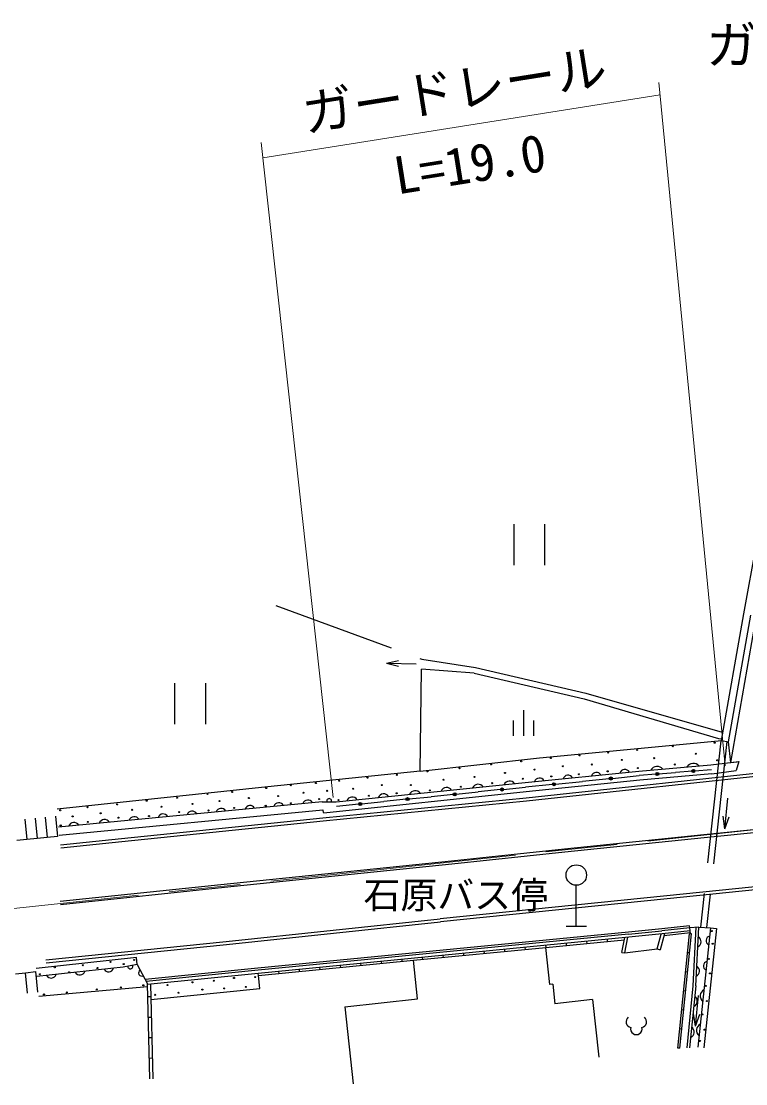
# Model space of a CAD drawing. Units: millimetres, scale not verified. Extents: x 40000 to 680000, y 20000 to 380000.
# Drawn here: x 191712 to 227074, y 281836 to 333703 of the extents above; entities that cross this region are included whole.
import ezdxf
from ezdxf.enums import TextEntityAlignment as Align

# ---------------------------------------------------------------- set-up
doc = ezdxf.new("R2010")
doc.units = ezdxf.units.MM
doc.header["$LTSCALE"] = 1000
doc.linetypes.add('CHAIN', pattern=[18.5, 12, -1.5, 3.5, -1.5])
doc.linetypes.add('DASHED', pattern=[7.5, 6, -1.5])
for name, color, linetype, lineweight in [('M-BGD', 7, 'Continuous', 25), ('M-BGD-EXST', 7, 'Continuous', 25), ('M-BMK', 2, 'CHAIN', 13), ('M-STR-HTXT', 7, 'Continuous', 13), ('M-STR-STRC', 7, 'Continuous', 25)]:
    doc.layers.add(name, color=color, linetype=linetype, lineweight=lineweight)
doc.layers.add('M-BMK-HTXT', color=7, linetype='Continuous')
doc.styles.add('ＭＳ ゴシック', font='')
doc.styles.get('ＭＳ ゴシック').set_extended_font_data('MS Gothic')

msp = doc.modelspace()

# ---------------------------------------------------------------- linework, layer by layer
at = {"layer": 'M-BGD'}
for p, q in [((226979, 304778), (228780, 314698)), ((225887, 298586), (226979, 304778)), ((226231, 298525), (227324, 304717)), ((226350, 297519), (227596, 304674)), ((209543, 302371), (210127, 302504)), ((211260, 302569), (213880, 302163)), ((209543, 302371), (210121, 302214)), ((209543, 302371), (210995, 302341)), ((213812, 301871), (211253, 302079)), ((213880, 302163), (219269, 300910)), ((219269, 300910), (225814, 299035)), ((225959, 298997), (225811, 299022)), ((217007, 297738), (225732, 298571)), ((225732, 298571), (225887, 298586)), ((225898, 298652), (225750, 298678)), ((225887, 298586), (226231, 298525)), ((226350, 297519), (226231, 298525)), ((211179, 297100), (217007, 297738)), ((221857, 297097), (225378, 297405)), ((225378, 297405), (226737, 297564)), ((226350, 297519), (226661, 297555)), ((226737, 297564), (226600, 297121)), ((211179, 297100), (203751, 296328)), ((216305, 296538), (221857, 297097)), ((220411, 296728), (219102, 296596)), ((220568, 296744), (221877, 296876)), ((222708, 296948), (221877, 296876)), ((222807, 296957), (223638, 297030)), ((224468, 297102), (223638, 297030)), ((224567, 297111), (225398, 297184)), ((225424, 296957), (226600, 297121)), ((203751, 296328), (193463, 295232)), ((207084, 295599), (216305, 296538)), ((215109, 296193), (214022, 296082)), ((215240, 296206), (216327, 296317)), ((217636, 296449), (216327, 296317)), ((217793, 296465), (219102, 296596)), ((210499, 295724), (209412, 295613)), ((210629, 295737), (211717, 295848)), ((212804, 295958), (211717, 295848)), ((212935, 295972), (214022, 296082)), ((226059, 294284), (226198, 295778)), ((206396, 295605), (193525, 294366)), ((193563, 293968), (206435, 295207)), ((206396, 295605), (207084, 295599)), ((206478, 295044), (206435, 295207)), ((208194, 295489), (207107, 295378)), ((208324, 295502), (209412, 295613)), ((191891, 294756), (191989, 293761)), ((192386, 294805), (192484, 293810)), ((192881, 294854), (192979, 293858)), ((193376, 294902), (193474, 293907)), ((226059, 294284), (225965, 294895)), ((226059, 294284), (226264, 294868)), ((191989, 293761), (191494, 293712)), ((192484, 293810), (191989, 293761)), ((192979, 293858), (192484, 293810)), ((193474, 293907), (192979, 293858)), ((224342, 289452), (222986, 289297)), ((224342, 289452), (224330, 289551)), ((224781, 289481), (224342, 289452)), ((224375, 289154), (224342, 289452)), ((224633, 286614), (224781, 289481)), ((225351, 289447), (224730, 283624)), ((224781, 289481), (225351, 289447)), ((225649, 289416), (225029, 283592)), ((225351, 289447), (225649, 289416)), ((221357, 289137), (203269, 287374)), ((221031, 288250), (221171, 288969)), ((221178, 288221), (221327, 288984)), ((221357, 289137), (222986, 289297)), ((222759, 288415), (222946, 289143)), ((223105, 289160), (222905, 288378)), ((224370, 289203), (223079, 289056)), ((223766, 283578), (224329, 289159)), ((223865, 283568), (224428, 289149)), ((224428, 289149), (224329, 289159)), ((210852, 287862), (217317, 288492)), ((215322, 288298), (215312, 288397)), ((216325, 288396), (216315, 288495)), ((217317, 288492), (221151, 288866)), ((217327, 288493), (217317, 288593)), ((217513, 286681), (217317, 288492)), ((218329, 288591), (218320, 288691)), ((219332, 288689), (219322, 288788)), ((220334, 288786), (220325, 288886)), ((221178, 288221), (222759, 288415)), ((222759, 288415), (222905, 288378)), ((197338, 287993), (192436, 287470)), ((197374, 287659), (197338, 287993)), ((203293, 287125), (210852, 287862)), ((210310, 287809), (210300, 287909)), ((211057, 285980), (210852, 287862)), ((211312, 287907), (211303, 288006)), ((212315, 288005), (212305, 288104)), ((213317, 288102), (213307, 288202)), ((214320, 288200), (214310, 288300)), ((221031, 288250), (221178, 288221)), ((224335, 288219), (224235, 288229)), ((196689, 287522), (192478, 287072)), ((197374, 287659), (196689, 287522)), ((197374, 287659), (197867, 286716)), ((203259, 287473), (197760, 286921)), ((203269, 287374), (197810, 286825)), ((205298, 287320), (205288, 287420)), ((206300, 287418), (206290, 287518)), ((207303, 287516), (207293, 287615)), ((208305, 287614), (208295, 287713)), ((209307, 287711), (209298, 287811)), ((191424, 287206), (191922, 287257)), ((191922, 287257), (192420, 287308)), ((192024, 286262), (191922, 287257)), ((192522, 286313), (192420, 287308)), ((203283, 287225), (197868, 286681)), ((203293, 287125), (203283, 287225)), ((203356, 286481), (203293, 287125)), ((204295, 287223), (204286, 287322)), ((224241, 287289), (224141, 287299)), ((192564, 286110), (197871, 286578)), ((197985, 282075), (197867, 286716)), ((198018, 286696), (198135, 282079)), ((198037, 285947), (203356, 286481)), ((217661, 286697), (217513, 286681)), ((217661, 286697), (217764, 285744)), ((224147, 286359), (224047, 286369)), ((224633, 286614), (224332, 283584)), ((198033, 286078), (197884, 286074)), ((207499, 285593), (211057, 285980)), ((219592, 285943), (217764, 285744)), ((219592, 285943), (219896, 283137)), ((224626, 284648), (224763, 286142)), ((207499, 285593), (207907, 281836)), ((224053, 285429), (223953, 285439)), ((198059, 285078), (197909, 285074)), ((224626, 284648), (224531, 285260)), ((224626, 284648), (224830, 285232)), ((223959, 284499), (223859, 284509)), ((198084, 284078), (197934, 284075)), ((223865, 283568), (223766, 283578)), ((198109, 283079), (197959, 283075))]:
    msp.add_line(p, q, dxfattribs=at)
at = {"layer": 'M-BGD', "linetype": 'DASHED'}
for p, q in [((204132, 305182), (211260, 302569)), ((211179, 297100), (211253, 302079)), ((225853, 298583), (224864, 289476)), ((226150, 298539), (225164, 289458))]:
    msp.add_line(p, q, dxfattribs=at)
at = {"layer": 'M-BGD'}
for points in [[(213812, 301871), (219195, 300619), (225752, 298685)], [(225424, 296957), (221899, 296649), (216350, 296090), (206478, 295044)], [(224330, 289551), (222975, 289397), (221347, 289237), (203259, 287473)], [(224213, 283595), (224513, 286623), (224661, 289487)], [(224359, 289303), (223001, 289148), (221372, 288988), (203283, 287225)]]:
    msp.add_lwpolyline(points, dxfattribs=at)
for centre, radius in [((223519, 298313), 25), ((225557, 298482), 25), ((217562, 297733), 25), ((218965, 297862), 25), ((220359, 298001), 25), ((221772, 298130), 25), ((222598, 297729), 25), ((224634, 297943), 25), ((213099, 297240), 25), ((214645, 297427), 25), ((216118, 297575), 25), ((216765, 297172), 25), ((218151, 297333), 25), ((219562, 297420), 25), ((221022, 297644), 25), ((221812, 297247), 25), ((223619, 297420), 25), ((225682, 297625), 25), ((208607, 296778), 25), ((210040, 296916), 25), ((211535, 297084), 25), ((212325, 296676), 25), ((213829, 296816), 25), ((215325, 297012), 25), ((216190, 296724), 25), ((217584, 296839), 25), ((218932, 296945), 25), ((220335, 297088), 25), ((220490, 296736), 75), ((220490, 296736), 49.5), ((220490, 296736), 24.5), ((222757, 296953), 75), ((222757, 296953), 49.5), ((222757, 296953), 24.5), ((224518, 297107), 75), ((224518, 297107), 49.5), ((224518, 297107), 24.5), ((203670, 296273), 25), ((204871, 296405), 25), ((206093, 296516), 25), ((206649, 296135), 25), ((207233, 296629), 25), ((207914, 296234), 25), ((209309, 296413), 25), ((210728, 296417), 25), ((211649, 296155), 25), ((213172, 296332), 25), ((214694, 296509), 25), ((215174, 296200), 75), ((215174, 296200), 49.5), ((215174, 296200), 24.5), ((217715, 296457), 75), ((217715, 296457), 49.5), ((217715, 296457), 24.5), ((197834, 295651), 25), ((199318, 295798), 25), ((200803, 295986), 25), ((201394, 295633), 25), ((202003, 296078), 25), ((202825, 295784), 25), ((204246, 295880), 25), ((205484, 296044), 25), ((206248, 295729), 25), ((207200, 295686), 25), ((208678, 295892), 25), ((210035, 296016), 25), ((210564, 295730), 75), ((210564, 295730), 49.5), ((210564, 295730), 24.5), ((212869, 295965), 75), ((212869, 295965), 49.5), ((212869, 295965), 24.5), ((193613, 295184), 25), ((194946, 295334), 25), ((196400, 295472), 25), ((197129, 295207), 25), ((198551, 295358), 25), ((199426, 295097), 25), ((200064, 295499), 25), ((200846, 295175), 25), ((202103, 295301), 25), ((203643, 295405), 25), ((204872, 295531), 25), ((208259, 295496), 75), ((208259, 295496), 49.5), ((208259, 295496), 24.5), ((194221, 294887), 25), ((194959, 294619), 25), ((195588, 295039), 25), ((196454, 294824), 25), ((197948, 294901), 25), ((193637, 294448), 25), ((225416, 289292), 25), ((225461, 288669), 25), ((197221, 287879), 25), ((225274, 287930), 25), ((193346, 287520), 25), ((194718, 287624), 25), ((195433, 287486), 25), ((196071, 287782), 25), ((196712, 287677), 25), ((192624, 287183), 25), ((194049, 287276), 25), ((201107, 286862), 25), ((202096, 286999), 25), ((203134, 287043), 25), ((225329, 287221), 25), ((193935, 286295), 25), ((195403, 286441), 25), ((196569, 286540), 25), ((197670, 286640), 25), ((198856, 286654), 25), ((199389, 286280), 25), ((200069, 286787), 25), ((200551, 286434), 25), ((201620, 286488), 25), ((202668, 286563), 25), ((225122, 286613), 25), ((192821, 286195), 25), ((198248, 286176), 25), ((225176, 285871), 25), ((224969, 285219), 25), ((225056, 284476), 25), ((224839, 283924), 25)]:
    msp.add_circle(centre, radius, dxfattribs=at)
for centre, radius, start, end in [((222756, 296960), 364, 41.036, 148.9677), ((224517, 297114), 364, 41.0355, 148.9683), ((217009, 296503), 255, 30.0908, 161.4032), ((218397, 296643), 255, 30.0891, 161.4037), ((219785, 296783), 255, 30.0893, 161.4035), ((221173, 296922), 255, 30.0891, 161.4037), ((212477, 296002), 296, 35.3597, 156.2673), ((214014, 296158), 296, 35.3603, 156.2656), ((215551, 296315), 296, 35.36, 156.2669), ((205701, 295426), 261, 30.7233, 160.2768), ((206741, 295634), 119, 344.2452, 194.7313), ((207867, 295532), 296, 35.36, 156.2669), ((209404, 295689), 296, 35.3617, 156.2653), ((210941, 295845), 296, 35.3595, 156.2675), ((200052, 294883), 261, 30.7216, 160.2785), ((201464, 295019), 261, 30.7218, 160.2771), ((202877, 295155), 261, 30.7224, 160.2764), ((204289, 295291), 261, 30.7218, 160.2771), ((195777, 294449), 283, 33.5713, 157.4273), ((197228, 294611), 261, 30.722, 160.2769), ((198640, 294747), 261, 30.7218, 160.2771), ((194284, 294305), 283, 33.573, 157.4257), ((224628, 288770), 266, 292.8674, 61.2115), ((225353, 288824), 217, 102.0572, 245.9505), ((195975, 287556), 259, 211.0468, 341.1441), ((197037, 287561), 120, 177.0026, 25.7089), ((197598, 287246), 157, 120.2016, 295.074), ((224554, 287336), 266, 292.8674, 61.2115), ((225224, 287591), 217, 102.0572, 245.9505), ((193168, 287256), 260, 211.0474, 341.1434), ((194572, 287406), 260, 211.0474, 341.1434), ((225189, 286121), 339, 117.7353, 229.9761), ((224419, 285870), 290, 293.1558, 55.5127), ((224268, 284355), 290, 293.1573, 55.5112), ((225009, 284443), 339, 117.7366, 229.9758)]:
    msp.add_arc(centre, radius, start, end, dxfattribs=at)
at = {"layer": 'M-BGD-EXST'}
for p, q in [((215751, 309145), (215751, 307145)), ((217251, 309145), (217251, 307145)), ((199199, 301389), (199199, 299389)), ((200699, 301389), (200699, 299389)), ((216219, 300067), (216219, 298817)), ((215719, 299567), (215719, 298817)), ((216719, 299567), (216719, 298817)), ((218803, 289524), (218803, 291524)), ((218303, 289524), (219303, 289524))]:
    msp.add_line(p, q, dxfattribs=at)
msp.add_circle((218803, 292024), 500, dxfattribs=at)
for centre, radius, start, end in [((221522, 284864), 288, 130.601, 257.4715), ((221947, 284864), 288, 282.5301, 49.3974), ((221734, 284516), 283, 166.3144, 13.6855)]:
    msp.add_arc(centre, radius, start, end, dxfattribs=at)
at = {"layer": 'M-BMK'}
msp.add_line((234226, 294945), (169831, 288111), dxfattribs=at)
at = {"layer": 'M-STR-HTXT'}
for p, q in [((222835, 330716), (226068, 297348)), ((203502, 327028), (222893, 330113)), ((206937, 295817), (203420, 327777))]:
    msp.add_line(p, q, dxfattribs=at)
at = {"layer": 'M-STR-STRC'}
for points in [[(193628, 293498), (196612, 293807), (206428, 294824), (216354, 295796), (229363, 297191), (235917, 297899), (241362, 298352), (245741, 298632), (249184, 298808), (252516, 298946), (258163, 299097)], [(193644, 293349), (196628, 293658), (206443, 294675), (216369, 295647), (229379, 297042), (235931, 297749), (241373, 298203), (245750, 298482), (249191, 298659), (252521, 298797), (258167, 298947)], [(241384, 295532), (235888, 295077), (231180, 294605), (225033, 293983), (218223, 293290), (212707, 292705), (208427, 292270), (201921, 291599), (193618, 290725)], [(241395, 295383), (235902, 294927), (231196, 294456), (225049, 293834), (218239, 293140), (212722, 292556), (208443, 292121), (201936, 291449), (193634, 290576)], [(258233, 293521), (255346, 293471), (249112, 293233), (244479, 292937), (240093, 292601), (237248, 292370), (233106, 291998), (229121, 291619), (223223, 291017), (212153, 289890)], [(258234, 293371), (255351, 293321), (249120, 293083), (244489, 292787), (240105, 292451), (237261, 292221), (233120, 291848), (229135, 291470), (223238, 290868), (212168, 289740)], [(192909, 287888), (201720, 288783), (212152, 289890)], [(192924, 287739), (201735, 288634), (212168, 289740)]]:
    msp.add_lwpolyline(points, dxfattribs=at)

# ---------------------------------------------------------------- texts
at = {"layer": 'M-BMK-HTXT', "style": 'ＭＳ ゴシック'}
msp.add_text('石原バス停', height=1320, dxfattribs=at).set_placement((212920, 291049), align=Align.MIDDLE_CENTER)
at = {"layer": 'M-STR-HTXT', "style": 'ＭＳ ゴシック'}
msp.add_text('ガードパイプ', height=1833, dxfattribs=at).set_placement((232640, 331075), align=Align.BOTTOM_CENTER)
for s, p in [('ガードレール', (212849, 330359)), ('L=19.0', (213607, 326737))]:
    msp.add_text(s, height=1833, rotation=9.041, dxfattribs=at).set_placement(p, align=Align.MIDDLE_CENTER)

doc.saveas('drawing.dxf')
